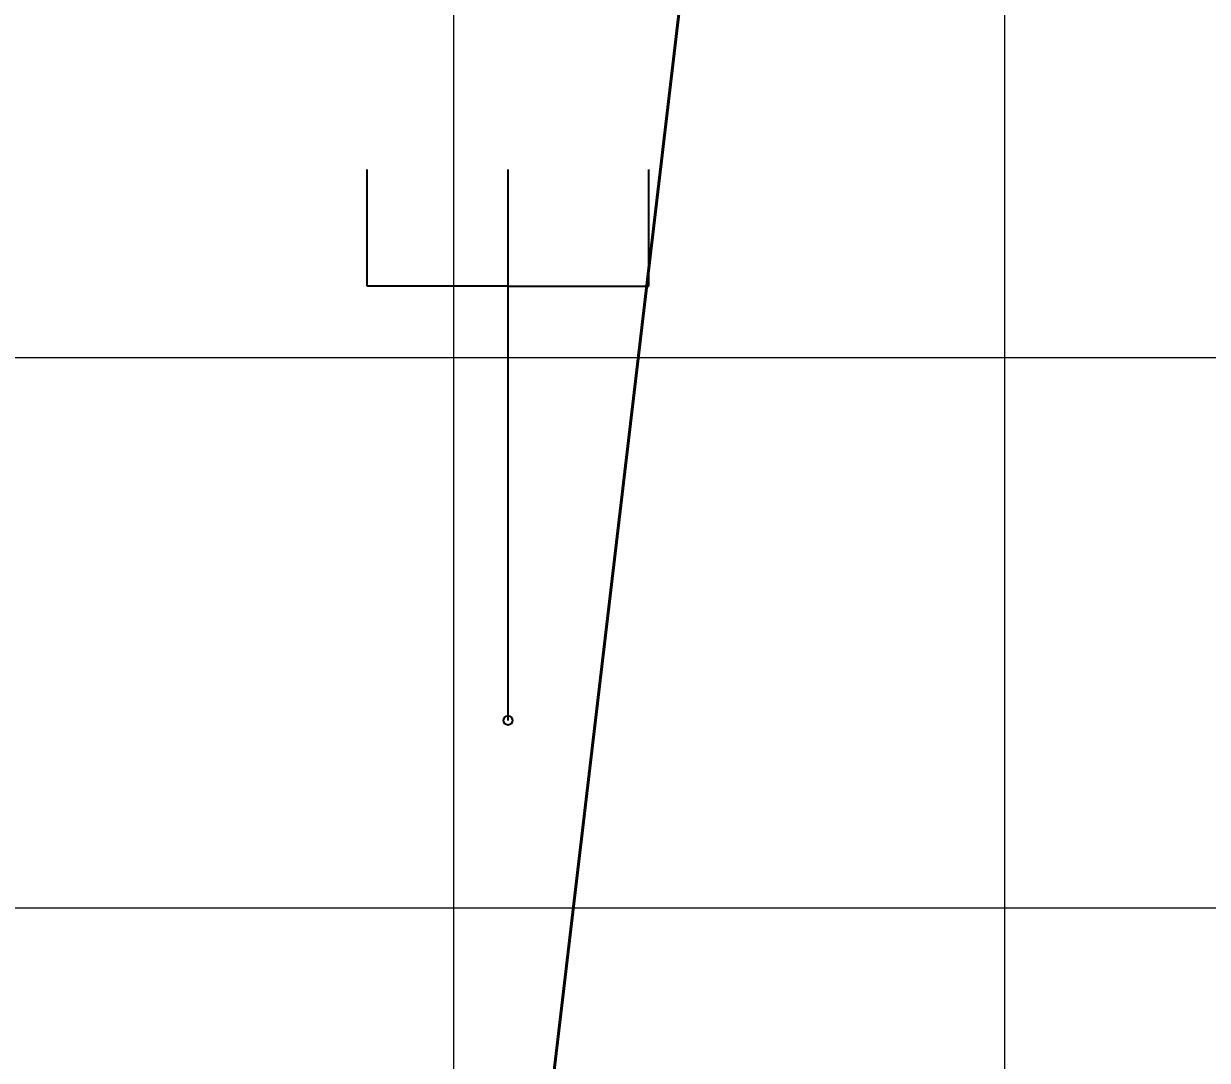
# Model space of a CAD drawing. Header units: millimetres. Extents: x 684983 to 685377, y 990360 to 990509.
# Drawn here: x 685134.416 to 685138.714, y 990437.485 to 990441.252 of the extents above; entities that cross this region are included whole.
import ezdxf

# ---------------------------------------------------------------- set-up
doc = ezdxf.new("R2010")
doc.units = ezdxf.units.MM
doc.header["$PDMODE"] = 35
doc.header["$PDSIZE"] = 0.2
doc.layers.add('BD', color=1, linetype='Continuous', lineweight=40)
doc.layers.add('grid', color=8, linetype='Continuous', lineweight=9)
doc.layers.add('dim', color=7, linetype='Continuous')
doc.layers.add('EP SYMBOL', color=7, linetype='Continuous')
doc.styles.add('DIM', font='ARIALN.TTF', dxfattribs={"width": 0.8, "height": 1})
doc.dimstyles.get("Standard").update_dxf_attribs({"dimtxt": 1, "dimasz": 0.18, "dimexe": 0.18, "dimexo": 0.0625, "dimgap": 0.09, "dimtad": 0, "dimrnd": 0.05, "dimzin": 0, "dimdsep": 46, "dimtxsty": 'DIM', "dimcen": 0.09, "dimse1": 1, "dimse2": 1, "dimsd1": 1, "dimsd2": 1, "dimadec": 0, "dimazin": 0, "dimtfac": 1, "dimtix": 1, "dimtofl": 0, "dimtmove": 2, "dimatfit": 3, "dimfxl": 0, "dimtolj": 1, "dimtzin": 0, "dimarcsym": 0})

# ---------------------------------------------------------------- blocks, each defined once
blk = doc.blocks.new('*D49')
at = {"layer": 'Defpoints', "color": 0, "transparency": 16777216}
for p in [(685137.0385, 990443.354), (685134.116, 990425.8001), (685134.958, 990425.7008)]:
    blk.add_point(p, dxfattribs=at)
at = {"layer": 'dim', "color": 0, "transparency": 16777216, "insert": (685135.1562, 990434.6267), "char_height": 1, "attachment_point": 5, "rotation": 83.2786, "style": 'DIM'}
blk.add_mtext('\\A1;17.80', dxfattribs=at)
blk = doc.blocks.new('A$C2E162DE2')
at = {"color": 6}
for p, q in [((-0.2883, 3.9759), (-0.2883, 4.634)), ((0.504, 3.9759), (0.504, 4.634)), ((1.2962, 3.9759), (1.2962, 4.634)), ((0.504, 3.9759), (-0.2883, 3.9759)), ((0.504, 1.5308), (0.504, 3.9759)), ((0.504, 3.9759), (1.2962, 3.9759))]:
    blk.add_line(p, q, dxfattribs=at)
blk.add_circle((0.504, 1.5308), 0.0256, dxfattribs=at)
blk = doc.blocks.new('EP')
blk.add_blockref('A$C2E162DE2', (-0.504, -1.5308))

msp = doc.modelspace()

# ---------------------------------------------------------------- linework, layer by layer
at = {"layer": 'BD'}
msp.add_line((685134.958, 990425.7008), (685137.0385, 990443.354), dxfattribs=at)
at = {"layer": 'grid'}
for p, q in [((685135.9771, 990509.1548), (685135.9771, 990377.9235)), ((685137.9771, 990509.1548), (685137.9771, 990377.9235)), ((685221.1591, 990440.0381), (685118.727, 990440.0381)), ((685221.1591, 990438.0381), (685118.727, 990438.0381))]:
    msp.add_line(p, q, dxfattribs=at)

# ---------------------------------------------------------------- block references
at = {"layer": 'EP SYMBOL', "xscale": 0.6452409865629256, "yscale": 0.6452409865629256, "zscale": 0.6452409865629256}
msp.add_blockref('EP', (685136.1745, 990438.72, 99.151), dxfattribs=at)

# ---------------------------------------------------------------- dimensions: what is measured, and where the dimension line sits
at = {"layer": 'dim'}
dim = msp.add_aligned_dim(p1=(685137.0385, 990443.354), p2=(685134.958, 990425.7008), distance=-0.8479, dimstyle='Standard', dxfattribs=at)
dim.commit()
dim.dimension.update_dxf_attribs({"geometry": '*D49', "text_midpoint": (685135.1562, 990434.6267)})

doc.saveas('drawing.dxf')
